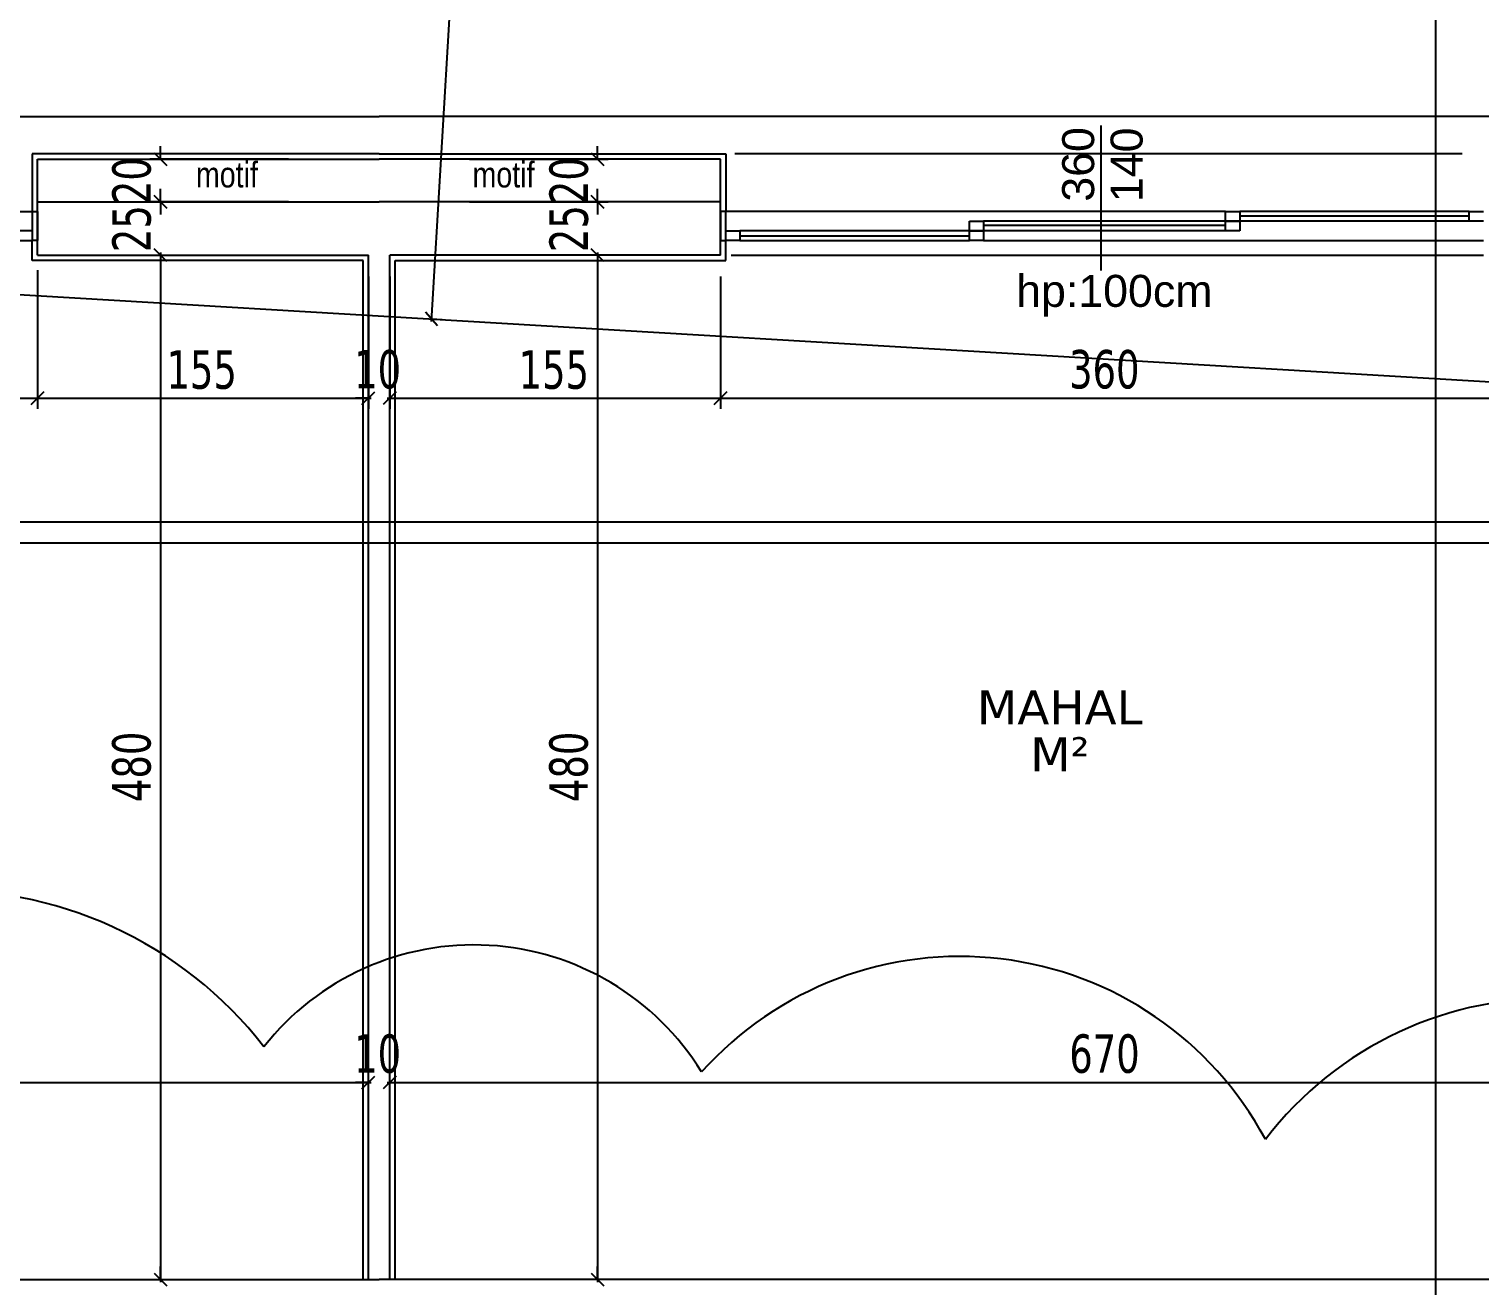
# Model space of a CAD drawing. Header units: millimetres. Extents: x 43168.9 to 43194.6, y -25545.1 to -25543.4.
# Drawn here: x 43175.3731 to 43175.5091, y -25543.9095 to -25543.7917 of the extents above; entities that cross this region are included whole.
import ezdxf
from ezdxf.enums import TextEntityAlignment as Align

# ---------------------------------------------------------------- set-up
doc = ezdxf.new("R2010")
doc.units = ezdxf.units.MM
doc.header["$LTSCALE"] = 200
for name, pattern in [('DASHDOT', [1, 0.5, -0.25, 0, -0.25]), ('DASHDOT2', [0.5, 0.25, -0.125, 0, -0.125]), ('HIDDEN2', [0.1875, 0.125, -0.0625])]:
    doc.linetypes.add(name, pattern=pattern)
for name, color, linetype in [('aks_sgh', 5, 'DASHDOT2'), ('cam_sgh', 1, 'Continuous'), ('dograma_sgh', 43, 'Continuous'), ('duv_sgh', 4, 'Continuous'), ('gor-4_sgh', 17, 'Continuous'), ('izd.tas.alt_sgh', 214, 'HIDDEN2'), ('olcu-uyg_sgh', 193, 'Continuous'), ('olcuic_sgh', 183, 'Continuous'), ('poz_sgh', 12, 'Continuous'), ('siva_sgh', 145, 'Continuous'), ('yapi-yaklasma_sgh', 41, 'DASHDOT'), ('yazi-merdi_sgh', 9, 'Continuous')]:
    doc.layers.add(name, color=color, linetype=linetype)
doc.styles.add('dim', font='VERDANA.TTF', dxfattribs={"width": 0.7})
doc.styles.add('text1', font='VERDANA.TTF')
doc.styles.add('text2', font='arial.ttf')

msp = doc.modelspace()

# ---------------------------------------------------------------- linework, layer by layer
at = {"color": 0, "linetype": 'ByBlock', "lineweight": -2}
for p, q in [((43175.3848, -25543.80332), (43175.386, -25543.80452)), ((43175.42576, -25543.80332), (43175.42696, -25543.80452)), ((43175.386, -25543.80852), (43175.3848, -25543.80732)), ((43175.3848, -25543.80732), (43175.386, -25543.80852)), ((43175.42696, -25543.80852), (43175.42576, -25543.80732)), ((43175.42576, -25543.80732), (43175.42696, -25543.80852)), ((43175.386, -25543.81352), (43175.3848, -25543.81232)), ((43175.386, -25543.81352), (43175.3848, -25543.81232)), ((43175.42696, -25543.81352), (43175.42576, -25543.81232)), ((43175.42696, -25543.81352), (43175.42576, -25543.81232)), ((43175.41024, -25543.81825), (43175.41136, -25543.81952)), ((43175.41024, -25543.81825), (43175.41136, -25543.81952)), ((43175.37328, -25543.82692), (43175.37448, -25543.82572)), ((43175.37448, -25543.82572), (43175.37328, -25543.82692)), ((43175.40428, -25543.82692), (43175.40548, -25543.82572)), ((43175.40428, -25543.82692), (43175.40548, -25543.82572)), ((43175.40748, -25543.82572), (43175.40628, -25543.82692)), ((43175.40748, -25543.82572), (43175.40628, -25543.82692)), ((43175.43728, -25543.82692), (43175.43848, -25543.82572)), ((43175.43848, -25543.82572), (43175.43728, -25543.82692)), ((43175.40428, -25543.89106), (43175.40548, -25543.88986)), ((43175.40428, -25543.89106), (43175.40548, -25543.88986)), ((43175.40748, -25543.88986), (43175.40628, -25543.89106)), ((43175.40748, -25543.88986), (43175.40628, -25543.89106)), ((43175.3848, -25543.90831), (43175.386, -25543.90951)), ((43175.3848, -25543.90831), (43175.386, -25543.90951)), ((43175.42576, -25543.90831), (43175.42696, -25543.90951)), ((43175.42576, -25543.90831), (43175.42696, -25543.90951))]:
    msp.add_line(p, q, dxfattribs=at)
for p, q in [((43175.3951, -25543.8871), (43175.3951, -25543.8871)), ((43175.43611, -25543.88947), (43175.43611, -25543.88947)), ((43175.48895, -25543.89577), (43175.48895, -25543.89577))]:
    msp.add_line(p, q)
for centre, radius, start, end in [((43175.36505, -25543.91049), 0.03808, 37.897, 147.897), ((43175.41477, -25543.90264), 0.02508, 31.6999, 141.6999), ((43175.46032, -25543.91112), 0.03248, 28.1946, 138.1946), ((43175.51573, -25543.91629), 0.03373, 32.5473, 142.5473)]:
    msp.add_arc(centre, radius, start, end)
at = {"layer": 'aks_sgh'}
for p, q in [((43175.50488, -25543.74092), (43175.50488, -25544.60992)), ((43175.80688, -25543.83992), (43175.00488, -25543.83992))]:
    msp.add_line(p, q, dxfattribs=at)
at = {"layer": 'cam_sgh'}
for p, q in [((43175.50806, -25543.80928), (43175.48654, -25543.80928)), ((43175.48521, -25543.81015), (43175.46254, -25543.81015)), ((43175.46121, -25543.81113), (43175.4397, -25543.81113))]:
    msp.add_line(p, q, dxfattribs=at)
at = {"layer": 'dograma_sgh'}
for p, q in [((43175.37339, -25543.81155), (43175.37339, -25543.80882)), ((43175.37339, -25543.80882), (43175.37388, -25543.80882)), ((43175.37388, -25543.80882), (43175.37388, -25543.81155)), ((43175.43837, -25543.80882), (43175.43788, -25543.80882)), ((43175.43788, -25543.80882), (43175.43788, -25543.81155)), ((43175.43837, -25543.81155), (43175.43837, -25543.80882)), ((43175.48521, -25543.80973), (43175.48521, -25543.80882)), ((43175.48521, -25543.80882), (43175.48654, -25543.80882)), ((43175.48654, -25543.80882), (43175.48654, -25543.80973)), ((43175.50806, -25543.80973), (43175.50806, -25543.80882)), ((43175.50806, -25543.80882), (43175.50939, -25543.80882)), ((43175.37339, -25543.81064), (43175.37206, -25543.81064)), ((43175.37339, -25543.81155), (43175.37339, -25543.81064)), ((43175.43837, -25543.81155), (43175.43837, -25543.81064)), ((43175.43837, -25543.81064), (43175.4397, -25543.81064)), ((43175.4397, -25543.81064), (43175.4397, -25543.81155)), ((43175.46121, -25543.81064), (43175.46121, -25543.80973)), ((43175.46121, -25543.80973), (43175.46254, -25543.80973)), ((43175.46121, -25543.81155), (43175.46121, -25543.81064)), ((43175.46121, -25543.81064), (43175.46254, -25543.81064)), ((43175.46254, -25543.81064), (43175.46121, -25543.81064)), ((43175.46254, -25543.80973), (43175.46254, -25543.81064)), ((43175.46254, -25543.81064), (43175.46254, -25543.81155)), ((43175.48521, -25543.81064), (43175.48521, -25543.80973)), ((43175.48521, -25543.80973), (43175.48654, -25543.80973)), ((43175.48654, -25543.80973), (43175.48521, -25543.80973)), ((43175.48654, -25543.81064), (43175.48521, -25543.81064)), ((43175.48654, -25543.80973), (43175.48654, -25543.81064)), ((43175.50939, -25543.80973), (43175.50806, -25543.80973)), ((43175.37206, -25543.81155), (43175.37339, -25543.81155)), ((43175.37388, -25543.81155), (43175.37339, -25543.81155)), ((43175.43788, -25543.81155), (43175.43837, -25543.81155)), ((43175.4397, -25543.81155), (43175.43837, -25543.81155)), ((43175.46254, -25543.81155), (43175.46121, -25543.81155))]:
    msp.add_line(p, q, dxfattribs=at)
at = {"layer": 'duv_sgh'}
for p, q in [((43175.37388, -25543.80392), (43175.40588, -25543.80392)), ((43175.37388, -25543.80792), (43175.37388, -25543.80392)), ((43175.43788, -25543.80392), (43175.40588, -25543.80392)), ((43175.43788, -25543.80792), (43175.43788, -25543.80392)), ((43175.37388, -25543.80792), (43175.40588, -25543.80792)), ((43175.37388, -25543.81292), (43175.37388, -25543.80792)), ((43175.43788, -25543.80792), (43175.40588, -25543.80792)), ((43175.43788, -25543.81292), (43175.43788, -25543.80792)), ((43175.37388, -25543.81292), (43175.40488, -25543.81292)), ((43175.40488, -25543.90891), (43175.40488, -25543.81292)), ((43175.40688, -25543.90891), (43175.40688, -25543.81292)), ((43175.43788, -25543.81292), (43175.40688, -25543.81292))]:
    msp.add_line(p, q, dxfattribs=at)
at = {"layer": 'gor-4_sgh'}
for p, q in [((43175.07988, -25543.79992), (43175.40588, -25543.79992)), ((43175.73188, -25543.79992), (43175.40588, -25543.79992)), ((43175.50739, -25543.80342), (43175.43921, -25543.80342)), ((43175.32654, -25543.80882), (43175.37353, -25543.80882)), ((43175.48521, -25543.80882), (43175.43823, -25543.80882)), ((43175.50806, -25543.80882), (43175.48654, -25543.80882)), ((43175.46121, -25543.81064), (43175.4397, -25543.81064)), ((43175.48521, -25543.80973), (43175.46254, -25543.80973)), ((43175.48521, -25543.81064), (43175.46254, -25543.81064)), ((43175.50806, -25543.80973), (43175.48654, -25543.80973)), ((43175.4397, -25543.81155), (43175.46121, -25543.81155)), ((43175.46254, -25543.81155), (43175.50939, -25543.81155)), ((43175.43888, -25543.81292), (43175.50939, -25543.81292)), ((43175.27088, -25543.90891), (43175.40588, -25543.90891)), ((43175.54088, -25543.90891), (43175.40588, -25543.90891))]:
    msp.add_line(p, q, dxfattribs=at)
at = {"layer": 'izd.tas.alt_sgh'}
msp.add_line((43175.08388, -25543.83792), (43175.72788, -25543.83792), dxfattribs=at)
at = {"layer": 'olcu-uyg_sgh'}
for p, q in [((43175.41079, -25543.81913), (43175.42267, -25543.61901)), ((43175.41079, -25543.81913), (43175.42267, -25543.61901)), ((43175.4108, -25543.81888), (43175.4118, -25543.81894)), ((43175.4108, -25543.81888), (43175.4118, -25543.81894))]:
    msp.add_line(p, q, dxfattribs=at)
at = {"layer": 'olcuic_sgh'}
for p, q in [((43175.3974, -25543.80392), (43175.3844, -25543.80392)), ((43175.3854, -25543.80392), (43175.3854, -25543.80272)), ((43175.41436, -25543.80392), (43175.42736, -25543.80392)), ((43175.42636, -25543.80392), (43175.42636, -25543.80272)), ((43175.3974, -25543.80792), (43175.3844, -25543.80792)), ((43175.3974, -25543.80792), (43175.3844, -25543.80792)), ((43175.3854, -25543.80792), (43175.3854, -25543.80672)), ((43175.3854, -25543.80792), (43175.3854, -25543.80912)), ((43175.41436, -25543.80792), (43175.42736, -25543.80792)), ((43175.41436, -25543.80792), (43175.42736, -25543.80792)), ((43175.42636, -25543.80792), (43175.42636, -25543.80672)), ((43175.42636, -25543.80792), (43175.42636, -25543.80912)), ((43175.37796, -25543.81292), (43175.3864, -25543.81292)), ((43175.37796, -25543.81292), (43175.3864, -25543.81292)), ((43175.3854, -25543.81267), (43175.3854, -25543.90916)), ((43175.3854, -25543.81292), (43175.3854, -25543.81412)), ((43175.4338, -25543.81292), (43175.42536, -25543.81292)), ((43175.4338, -25543.81292), (43175.42536, -25543.81292)), ((43175.42636, -25543.81267), (43175.42636, -25543.90916)), ((43175.42636, -25543.81292), (43175.42636, -25543.81412)), ((43175.37388, -25543.81432), (43175.37388, -25543.82732)), ((43175.37388, -25543.81432), (43175.37388, -25543.82732)), ((43175.40488, -25543.81492), (43175.40488, -25543.82732)), ((43175.40488, -25543.81492), (43175.40488, -25543.82732)), ((43175.40688, -25543.81492), (43175.40688, -25543.82732)), ((43175.40688, -25543.81492), (43175.40688, -25543.82732)), ((43175.43788, -25543.81492), (43175.43788, -25543.82732)), ((43175.43788, -25543.81492), (43175.43788, -25543.82732)), ((43175.30163, -25543.82632), (43175.37413, -25543.82632)), ((43175.37363, -25543.82632), (43175.40513, -25543.82632)), ((43175.40488, -25543.82632), (43175.40368, -25543.82632)), ((43175.40663, -25543.82632), (43175.43813, -25543.82632)), ((43175.40688, -25543.82632), (43175.40808, -25543.82632)), ((43175.43763, -25543.82632), (43175.51013, -25543.82632)), ((43175.40488, -25543.90246), (43175.40488, -25543.88946)), ((43175.40488, -25543.90246), (43175.40488, -25543.88946)), ((43175.40688, -25543.90246), (43175.40688, -25543.88946)), ((43175.40688, -25543.90246), (43175.40688, -25543.88946)), ((43175.27063, -25543.89046), (43175.40513, -25543.89046)), ((43175.40488, -25543.89046), (43175.40368, -25543.89046)), ((43175.40663, -25543.89046), (43175.54113, -25543.89046)), ((43175.40688, -25543.89046), (43175.40808, -25543.89046)), ((43175.3854, -25543.90891), (43175.3854, -25543.90771)), ((43175.42636, -25543.90891), (43175.42636, -25543.90771)), ((43175.37796, -25543.90891), (43175.3864, -25543.90891)), ((43175.37796, -25543.90891), (43175.3864, -25543.90891)), ((43175.4338, -25543.90891), (43175.42536, -25543.90891)), ((43175.4338, -25543.90891), (43175.42536, -25543.90891))]:
    msp.add_line(p, q, dxfattribs=at)
at = {"layer": 'poz_sgh'}
msp.add_line((43175.47356, -25543.81435), (43175.47356, -25543.80077), dxfattribs=at)
at = {"layer": 'siva_sgh'}
for p, q in [((43175.40588, -25543.80342), (43175.37338, -25543.80342)), ((43175.37338, -25543.80342), (43175.37338, -25543.80882)), ((43175.40588, -25543.80342), (43175.43838, -25543.80342)), ((43175.43838, -25543.80342), (43175.43838, -25543.80882)), ((43175.37338, -25543.81342), (43175.37338, -25543.81155)), ((43175.43838, -25543.81342), (43175.43838, -25543.81155)), ((43175.40438, -25543.81342), (43175.37338, -25543.81342)), ((43175.40438, -25543.90891), (43175.40438, -25543.81342)), ((43175.40738, -25543.90891), (43175.40738, -25543.81342)), ((43175.40738, -25543.81342), (43175.43838, -25543.81342))]:
    msp.add_line(p, q, dxfattribs=at)
at = {"layer": 'yapi-yaklasma_sgh'}
msp.add_line((43175.004, -25543.79476), (43175.81777, -25543.84307), dxfattribs=at)
msp.add_line((43175.004, -25543.79476), (43175.81777, -25543.84307), dxfattribs=at)

# ---------------------------------------------------------------- texts
at = {"color": 7, "style": 'text1'}
for tag, text, p in [('MAHAL', '', (43175.46968, -25543.8553)), ('M²', 'm²', (43175.46968, -25543.85968))]:
    msp.add_attdef(tag, text=text, height=0.0032, dxfattribs=at).set_placement(p, align=Align.MIDDLE)
at = {"layer": 'olcuic_sgh', "color": 2, "style": 'dim', "width": 0.7}
for s, p in [('20', (43175.38448, -25543.80814)), ('20', (43175.42545, -25543.80814)), ('25', (43175.38448, -25543.81264)), ('25', (43175.42545, -25543.81264)), ('480', (43175.38447, -25543.86417)), ('480', (43175.42544, -25543.86417))]:
    msp.add_text(s, height=0.0036, rotation=90, dxfattribs=at).set_placement(p)
for s, p in [('155', (43175.38596, -25543.82544)), ('10', (43175.40355, -25543.82541)), ('155', (43175.41896, -25543.82544)), ('360', (43175.47055, -25543.82541)), ('10', (43175.40355, -25543.88954)), ('670', (43175.47057, -25543.88954))]:
    msp.add_text(s, height=0.0036, dxfattribs=at).set_placement(p)
at = {"layer": 'poz_sgh', "style": 'text2'}
for s, p in [('360', (43175.4729, -25543.80442)), ('140', (43175.47744, -25543.80446))]:
    msp.add_text(s, height=0.003, rotation=90, dxfattribs=at).set_placement(p, align=Align.CENTER)
msp.add_text('hp:100cm', height=0.003, dxfattribs=at).set_placement((43175.47479, -25543.81777), align=Align.CENTER)
at = {"layer": 'yazi-merdi_sgh', "style": 'text2', "width": 0.8}
for p in [(43175.38872, -25543.80658), (43175.41464, -25543.80658)]:
    msp.add_text('motif', height=0.0024, dxfattribs=at).set_placement(p)

doc.saveas('drawing.dxf')
